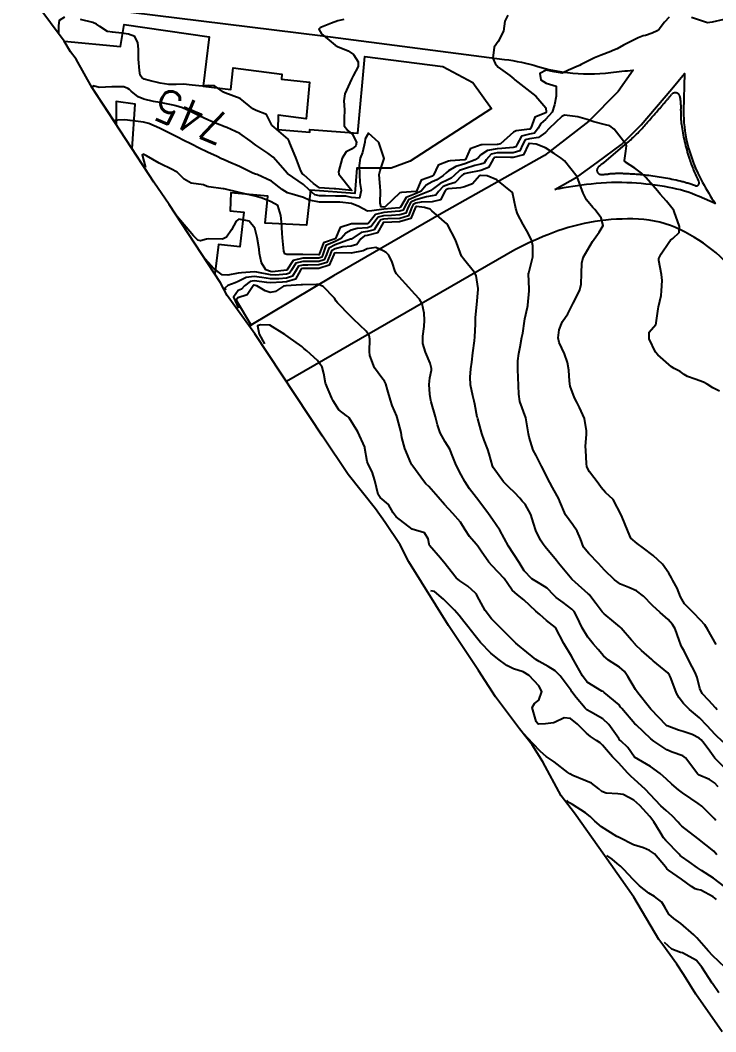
# Model space of a CAD drawing. Header units: metres. Extents: x 298520 to 308411, y 7433745 to 7450750.
# Drawn here: x 305158.1 to 305244.6, y 7436319.8 to 7436445.5 of the extents above; entities that cross this region are included whole.
import ezdxf
from ezdxf.enums import TextEntityAlignment as Align

# ---------------------------------------------------------------- set-up
doc = ezdxf.new("R2010")
doc.units = ezdxf.units.M
doc.header["$LTSCALE"] = 10
doc.linetypes.add('DASHED', pattern=[0.75, 0.5, -0.25])
for name, color, linetype in [('Area', 45, 'Continuous'), ('Canteiro', 45, 'DASHED'), ('Cotas', 45, 'Continuous'), ('Curvas de Nivel 1m', 11, 'Continuous'), ('Curvas de Nivel 5m', 15, 'Continuous'), ('Edificações', 30, 'Continuous'), ('Vias Primárias', 230, 'Continuous')]:
    doc.layers.add(name, color=color, linetype=linetype)
doc.styles.add('Style-STANDARD', font='STANDARD.shx')

msp = doc.modelspace()

# ---------------------------------------------------------------- linework, layer by layer
at = {"layer": 'Area'}
msp.add_polyline3d([(305245.43, 7436319.78, 744.76), (305242.16, 7436324.45, 733.16), (305240.69, 7436326.86, 744.26), (305239.82, 7436328.19, 743.76), (305238.07, 7436330.57, 743.19), (305237.58, 7436331.23, 735.35), (305234.45, 7436336.49, 743.4), (305230.82, 7436341.67, 742.87), (305227.08, 7436346.93, 735.04), (305225.41, 7436349.11, 741.5), (305223.12, 7436353.31, 745.29), (305221.79, 7436355.45, 745.76), (305220.22, 7436357.44, 744.53), (305217.24, 7436361.4, 735.35), (305215.13, 7436364.69, 745.17), (305211.39, 7436370.28, 745.06), (305206.49, 7436378.17, 746.66), (305205.38, 7436380.28, 737.32), (305203.52, 7436383.09, 740.8), (305202.33, 7436384.75, 749.46), (305198.93, 7436389.04, 737.33), (305195.73, 7436393.82, 737.07), (305187.3, 7436406.52, 737.2), (305183.9, 7436411.29, 741.79), (305183.05, 7436412.84, 741.53), (305176.67, 7436422.61, 745.73), (305174.76, 7436425.36, 751.87), (305167.11, 7436437.08, 745.16), (305165.09, 7436440.66, 745.34), (305164.38, 7436441.56, 745.43), (305163.72, 7436442.74, 747.34), (305158.14, 7436450.25, 747.2)], dxfattribs=at)
at = {"layer": 'Canteiro'}
msp.add_lwpolyline([(305230.78, 7436427.79), (305233.62, 7436430.24, 0.034514), (305235.88, 7436432.49, 0.001118), (305238.09, 7436435.01, 0.008102), (305239.14, 7436436.25, -0.634953), (305240.2, 7436435.99, -0.065576), (305240.31, 7436434.27, 0.05132), (305240.37, 7436432.55, 0.043919), (305241.34, 7436428.33, 0.037071), (305242.54, 7436425.41, -0.668939), (305242.12, 7436424.93, 0.022652), (305240.22, 7436425.48, 0.030895), (305236.04, 7436426.21, 0.020243), (305233.15, 7436426.42, 0.028365), (305231.27, 7436426.37, -0.021112), (305230.37, 7436426.33, -0.645354), (305229.99, 7436427.17, -0.089058)], format="xyb", close=True, dxfattribs=at)
at = {"layer": 'Curvas de Nivel 1m', "flags": 128}
for points, elevation in [([(305163.63, 7436445.85), (305162.97, 7436445.44), (305162.91, 7436444.85), (305162.9, 7436444.4), (305162.92, 7436443.8)], 746), ([(305198.4, 7436445.59), (305197.63, 7436445.41), (305196.86, 7436445.14), (305195.62, 7436444.63), (305195.45, 7436444.56), (305195.26, 7436444.39), (305195.61, 7436443.8), (305197.32, 7436442.37), (305197.59, 7436442.24), (305198.92, 7436441.68), (305199.58, 7436441.22), (305200.17, 7436440.33), (305200.16, 7436439.74), (305199.55, 7436438.58), (305199.46, 7436438.43), (305199.43, 7436438.34), (305199.35, 7436438.15), (305198.5, 7436436.36), (305198.38, 7436435.49), (305198.46, 7436434.36), (305198.41, 7436433.28), (305198.43, 7436432.36), (305198.89, 7436431.77), (305199.46, 7436431.3), (305199.95, 7436430.34), (305199.9, 7436429.89), (305199.44, 7436429.51), (305198.66, 7436429.13), (305198.2, 7436428.36), (305197.71, 7436426.67), (305197.75, 7436426.36), (305199.37, 7436424.34), (305197.38, 7436424.54), (305197.2, 7436424.55), (305195.38, 7436424.65), (305194.6, 7436425.19), (305193.4, 7436426.26), (305193.24, 7436426.42), (305193.05, 7436426.78), (305192.4, 7436428.43), (305191.67, 7436430.21), (305191.59, 7436430.44), (305191.46, 7436430.69), (305189.74, 7436432.19), (305189.47, 7436432.42), (305189.45, 7436432.44), (305189.44, 7436432.46), (305188.79, 7436433.78), (305187.49, 7436434.27), (305187.09, 7436434.49), (305185.51, 7436435.78), (305183.58, 7436436.48), (305183.52, 7436436.49), (305183.43, 7436436.53), (305182.3, 7436437.32), (305181.53, 7436437.38), (305180.79, 7436437.31), (305179.53, 7436437.44), (305178.47, 7436437.54), (305177.53, 7436437.49), (305176.64, 7436437.51), (305175.53, 7436437.68), (305174.2, 7436437.98), (305173.54, 7436438.18), (305173.25, 7436438.36), (305173.06, 7436438.66), (305172.96, 7436439.25), (305172.87, 7436440.66), (305172.84, 7436441.91), (305172.78, 7436442.66), (305172.39, 7436443.46), (305171.6, 7436443.76), (305170.8, 7436443.89), (305169.61, 7436443.99), (305168.99, 7436444.1), (305168.06, 7436444.72), (305167.62, 7436445.02), (305167.16, 7436445.2), (305165.63, 7436445.6)], 746), ([(305238.84, 7436445.87), (305238.27, 7436445.25), (305237.62, 7436444.39), (305237.34, 7436444.17), (305236.72, 7436443.9), (305235.92, 7436443.6), (305235.61, 7436443.53), (305235.01, 7436443.32), (305233.6, 7436442.61), (305233.16, 7436442.38), (305232.37, 7436441.95), (305231.84, 7436441.71), (305231.59, 7436441.61), (305230.41, 7436441.14), (305229.58, 7436440.82), (305227.91, 7436440), (305227.7, 7436439.88), (305227.57, 7436439.83), (305226.31, 7436439.27), (305225.56, 7436438.92), (305224.55, 7436439.06), (305223.56, 7436439.29), (305222.77, 7436438.85), (305222.88, 7436438.07), (305223.54, 7436437.67), (305224.78, 7436437.29), (305224.81, 7436436.04), (305224.57, 7436434.98), (305224.29, 7436434.05), (305223.48, 7436433.14), (305222.87, 7436432.67), (305222.56, 7436432.07), (305222.08, 7436431.46), (305221.47, 7436431.34), (305220.47, 7436431.08), (305219.94, 7436430.1), (305219.77, 7436429.77), (305219.45, 7436429.66), (305218.03, 7436429.54), (305217.44, 7436429.52), (305216.27, 7436429.31), (305215.43, 7436428.75), (305215.13, 7436428.45), (305214.72, 7436428.16), (305213.42, 7436427.66), (305212.3, 7436427.3), (305211.41, 7436426.77), (305211.1, 7436426.51), (305210.74, 7436426.21), (305209.94, 7436425.67), (305209.39, 7436425.41), (305208.62, 7436424.99), (305208.01, 7436424.24), (305207.37, 7436423.95), (305206.15, 7436423.48), (305205.44, 7436422.27), (305205.41, 7436422.21), (305205.35, 7436422.19), (305205.26, 7436422.18), (305203.35, 7436421.99), (305201.85, 7436421.81), (305201.35, 7436421.76), (305200.24, 7436422.33), (305199.36, 7436422.71), (305197.88, 7436422.88), (305197.36, 7436422.89), (305196.84, 7436422.89), (305195.36, 7436422.9), (305194.08, 7436423.13), (305193.36, 7436423.45), (305191.95, 7436423.86), (305191.37, 7436424.02), (305190.72, 7436424.45), (305189.39, 7436425.51), (305187.59, 7436426.3), (305187.4, 7436426.36), (305187.06, 7436426.49), (305185.41, 7436427.3), (305184.03, 7436427.91), (305183.42, 7436428.17), (305183.17, 7436428.28), (305182.63, 7436428.54), (305181.43, 7436429.11), (305180.41, 7436429.6), (305179.45, 7436430.07), (305178.41, 7436430.6), (305177.78, 7436430.93), (305177.46, 7436431.09), (305176.54, 7436431.54), (305175.47, 7436432.06), (305174.13, 7436432.64), (305173.47, 7436432.81), (305171.83, 7436433.03), (305171.48, 7436433.08), (305171.05, 7436433.11), (305170.29, 7436433.07), (305169.92, 7436433.03)], 744), ([(305245.64, 7436445.58), (305244.19, 7436445.25), (305243.63, 7436445.15), (305241.64, 7436445.84)], 744), ([(305245.09, 7436399.41), (305244.27, 7436399.8), (305243.56, 7436400.28), (305243.1, 7436400.51), (305242.06, 7436400.88), (305241.11, 7436401.22), (305240.72, 7436401.46), (305240.2, 7436401.85), (305239.47, 7436402.22), (305239.12, 7436402.43), (305237.44, 7436403.89), (305237.14, 7436404.25), (305236.36, 7436405.9), (305236.36, 7436406.71), (305237.18, 7436407.68), (305237.23, 7436407.84), (305237.23, 7436407.89), (305237.46, 7436409.64), (305237.53, 7436409.89), (305237.84, 7436411.27), (305237.88, 7436411.88), (305237.97, 7436413.16), (305237.91, 7436413.88), (305237.55, 7436415.62), (305237.56, 7436415.89), (305237.87, 7436416.46), (305238.81, 7436417.87), (305239.02, 7436418.15), (305239.31, 7436418.38), (305240.08, 7436419.09), (305240.15, 7436419.85), (305239.48, 7436421.73), (305239.42, 7436421.86), (305239.35, 7436421.96), (305238.5, 7436423.01), (305237.74, 7436423.88), (305237.38, 7436424.29), (305235.99, 7436425.9), (305235.41, 7436426.47), (305234.58, 7436427.09), (305233.42, 7436427.84), (305233.34, 7436427.94), (305233.29, 7436428.07), (305233.44, 7436429.23), (305233.53, 7436429.86), (305233.53, 7436429.94), (305233.51, 7436429.99), (305233.45, 7436430.09), (305232.02, 7436431.95), (305231.48, 7436432.36), (305230.94, 7436432.5), (305229.48, 7436432.85), (305228.64, 7436433.14), (305227.49, 7436433.49), (305225.82, 7436433.69), (305225.49, 7436433.53), (305223.93, 7436432.05), (305223.47, 7436431.54), (305222.61, 7436430.92), (305221.46, 7436430.75), (305220.93, 7436430.62), (305220.65, 7436430.09), (305220.26, 7436429.27), (305219.44, 7436429.02), (305218.55, 7436429), (305217.44, 7436429), (305216.72, 7436428.85), (305216.1, 7436428.14), (305215.82, 7436427.74), (305215.42, 7436427.6), (305214.68, 7436427.42), (305213.41, 7436427.04), (305212.79, 7436426.8), (305212.11, 7436426.19), (305211.75, 7436425.85), (305211.4, 7436425.71), (305210.37, 7436425.22), (305209.38, 7436424.47), (305209.24, 7436424.35), (305209.03, 7436424.23), (305207.37, 7436423.6), (305206.44, 7436423.18), (305205.93, 7436422.26), (305205.75, 7436421.87), (305205.35, 7436421.75), (305204.77, 7436421.71), (305203.35, 7436421.58), (305202.32, 7436421.33), (305201.49, 7436420.32), (305201.43, 7436420.22), (305201.33, 7436420.2), (305199.46, 7436420.2), (305199.33, 7436420.2), (305197.95, 7436419.74), (305197.36, 7436418.37), (305197.3, 7436418.34), (305195.84, 7436417.84), (305195.34, 7436416.39), (305195.32, 7436416.35), (305195.28, 7436416.34), (305195.23, 7436416.34), (305193.28, 7436416.38), (305191.35, 7436416.37), (305191.28, 7436416.37), (305191.05, 7436416.44), (305190.92, 7436416.81), (305190.76, 7436418.45), (305190.73, 7436419.03), (305190.63, 7436420.45), (305190.55, 7436421.24), (305190.16, 7436422.45), (305189.36, 7436422.94), (305188.25, 7436423.36), (305187.36, 7436423.62), (305185.92, 7436423.96), (305185.38, 7436424.09), (305183.5, 7436424.53), (305183.38, 7436424.55), (305181.6, 7436424.77), (305181.39, 7436424.84), (305180.92, 7436425.03), (305179.39, 7436425.23), (305178.54, 7436425.74), (305177.68, 7436426.61), (305177.5, 7436426.71), (305177.4, 7436426.75), (305177.11, 7436426.91), (305175.41, 7436427.72), (305173.85, 7436428.65), (305173.43, 7436428.84), (305173.32, 7436428.76), (305173.72, 7436427.19)], 743), ([(305244.7, 7436367.93), (305243.61, 7436369.81), (305243.28, 7436370.35), (305242.74, 7436370.95), (305241.88, 7436371.83), (305240.77, 7436372.96), (305240.24, 7436373.85), (305239.85, 7436374.91), (305239.32, 7436375.86), (305239.13, 7436376.19), (305238.81, 7436376.78), (305238, 7436377.88), (305236.84, 7436378.99), (305235.65, 7436379.9), (305234.86, 7436380.45), (305234.09, 7436381.14), (305233.73, 7436381.93), (305232.9, 7436383.94), (305231.88, 7436385.95), (305230.93, 7436386.81), (305230.39, 7436387.42), (305230.02, 7436387.97), (305228.96, 7436389.35), (305228.61, 7436389.99), (305228.57, 7436390.4), (305228.49, 7436392), (305228.45, 7436392.55), (305228.55, 7436393.99), (305228.57, 7436394.46), (305228.3, 7436396), (305227.71, 7436397.35), (305227.35, 7436398.01), (305227.07, 7436398.56), (305226.55, 7436400.02), (305226.47, 7436400.65), (305226.36, 7436402.02), (305226.19, 7436402.95), (305225.83, 7436404.02), (305225.15, 7436405.45), (305225.04, 7436406.03), (305225.17, 7436407), (305225.45, 7436407.76), (305225.6, 7436408.03), (305226.23, 7436408.99), (305226.76, 7436410.01), (305226.9, 7436410.33), (305227.22, 7436410.96), (305227.75, 7436412), (305227.91, 7436412.67), (305227.93, 7436414), (305227.97, 7436415.3), (305228.17, 7436416), (305229.3, 7436417.98), (305230.15, 7436419.14), (305230.64, 7436419.97), (305230.39, 7436420.92), (305229.59, 7436421.98), (305229.36, 7436422.23), (305228.55, 7436423.17), (305228.16, 7436424), (305227.4, 7436426.01), (305225.81, 7436428.03), (305225.43, 7436428.36), (305224.56, 7436428.92), (305223.45, 7436429.63), (305222.29, 7436430.07), (305221.45, 7436430.17), (305221.38, 7436430.15), (305221.35, 7436430.08), (305220.75, 7436428.77), (305219.43, 7436428.43), (305219.1, 7436428.43), (305217.43, 7436428.49), (305217.13, 7436428.43), (305216.91, 7436428.14), (305216.38, 7436427.17), (305215.41, 7436426.82), (305213.71, 7436426.48), (305213.41, 7436426.4), (305213.25, 7436426.34), (305213.08, 7436426.18), (305212.24, 7436425.34), (305211.39, 7436425.08), (305210.76, 7436424.83), (305210.17, 7436424.21), (305209.83, 7436423.76), (305209.37, 7436423.65), (305208.68, 7436423.55), (305207.36, 7436423.18), (305206.73, 7436422.88), (305206.4, 7436422.26), (305206.08, 7436421.53), (305205.34, 7436421.3), (305204.3, 7436421.24), (305203.34, 7436421.17), (305202.65, 7436421), (305202.11, 7436420.31), (305201.8, 7436419.84), (305201.32, 7436419.71), (305200.06, 7436419.6), (305199.32, 7436419.39), (305198.65, 7436419.02), (305198.05, 7436418.36), (305197.3, 7436418.01), (305196.17, 7436417.5), (305195.78, 7436416.39), (305195.64, 7436416.03), (305195.28, 7436415.92), (305194.8, 7436415.92), (305193.28, 7436415.94), (305192.08, 7436415.63), (305191.28, 7436414.44), (305189.47, 7436414.24), (305189.26, 7436414.26), (305188.68, 7436414.47), (305188.13, 7436415.34), (305187.92, 7436416.48), (305187.85, 7436417.04), (305187.61, 7436418.49), (305187.32, 7436419.64), (305186.62, 7436420.5), (305185.34, 7436420.76), (305184.98, 7436420.52), (305184.41, 7436419.44), (305183.78, 7436418.53), (305183.3, 7436418.29), (305181.54, 7436418.32), (305181.3, 7436418.3), (305180.55, 7436418.07), (305180.24, 7436418.17), (305179.71, 7436418.71), (305177.64, 7436421.15)], 742), ([(305244.81, 7436359.79), (305244.62, 7436360.02), (305243.76, 7436360.94), (305242.96, 7436361.82), (305242.64, 7436362.45), (305242.31, 7436363.82), (305242.07, 7436364.43), (305241.34, 7436365.83), (305240.7, 7436367.13), (305240.44, 7436367.59), (305240.31, 7436367.85), (305240.11, 7436368.45), (305239.58, 7436369.86), (305239.28, 7436370.41), (305238.74, 7436371.03), (305237.73, 7436371.88), (305236.77, 7436372.75), (305235.65, 7436373.9), (305234.79, 7436374.57), (305233.85, 7436374.98), (305232.8, 7436375.41), (305232.04, 7436375.95), (305230.81, 7436377.13), (305230.42, 7436377.56), (305230.06, 7436377.97), (305228.84, 7436379.21), (305228.2, 7436380), (305227.8, 7436381.06), (305227.4, 7436382), (305226.88, 7436382.78), (305225.94, 7436384.02), (305225.24, 7436385.7), (305225.11, 7436386.03), (305224.93, 7436386.4), (305224.34, 7436387.44), (305224, 7436388.04), (305222.97, 7436390.06), (305222.31, 7436391.39), (305221.92, 7436392.07), (305221.42, 7436393.67), (305221.36, 7436394.08), (305221.04, 7436396.08), (305220.29, 7436398.09), (305220.15, 7436399.02), (305220.13, 7436400.09), (305220.08, 7436401.11), (305220.04, 7436402.09), (305220.04, 7436403.17), (305220.17, 7436404.09), (305220.32, 7436404.91), (305220.53, 7436406.09), (305220.63, 7436406.62), (305220.86, 7436408.08), (305220.9, 7436408.37), (305221.21, 7436409.83), (305221.26, 7436410.04), (305221.26, 7436410.08), (305221.43, 7436411.88), (305221.44, 7436412.08), (305221.37, 7436413.96), (305221.38, 7436414.08), (305221.78, 7436415.57), (305221.88, 7436416.07), (305221.9, 7436417.47), (305221.78, 7436418.08), (305221.32, 7436419.01), (305220.71, 7436420.09), (305220, 7436421.44), (305219.76, 7436422.1), (305219.37, 7436424.1), (305217.4, 7436425.64), (305216.2, 7436426.14), (305215.4, 7436426.19), (305215.24, 7436426.15), (305214.39, 7436425.16), (305213.38, 7436424.77), (305212.9, 7436424.67), (305211.38, 7436424.52), (305211.14, 7436424.44), (305210.96, 7436424.2), (305210.4, 7436423.17), (305209.36, 7436422.92), (305208, 7436422.88), (305207.36, 7436422.75), (305207.02, 7436422.59), (305206.85, 7436422.25), (305206.41, 7436421.19), (305205.34, 7436420.86), (305203.84, 7436420.79), (305203.34, 7436420.76), (305202.97, 7436420.67), (305202.7, 7436420.31), (305202.18, 7436419.45), (305201.32, 7436419.23), (305200.54, 7436419.11), (305199.38, 7436418.34), (305199.34, 7436418.3), (305199.3, 7436418.29), (305199.23, 7436418.27), (305197.29, 7436417.57), (305196.51, 7436417.16), (305196.22, 7436416.38), (305195.95, 7436415.71), (305195.27, 7436415.5), (305194.37, 7436415.5), (305193.27, 7436415.5), (305192.42, 7436415.28), (305191.87, 7436414.43), (305191.64, 7436414.05), (305191.26, 7436413.92), (305189.9, 7436413.81), (305189.25, 7436413.83), (305187.55, 7436414.19), (305187.26, 7436414.23), (305185.66, 7436414.1), (305185.26, 7436414.04), (305183.97, 7436413.81), (305183.25, 7436413.86), (305182.22, 7436414.64), (305180.87, 7436416.17)], 741), ([(305246.51, 7436351.8), (305244.54, 7436353.79), (305243.68, 7436354.93), (305243.04, 7436355.81), (305242.83, 7436356.08), (305242.57, 7436356.29), (305241.69, 7436356.71), (305240.58, 7436357.1), (305240.01, 7436357.28), (305238.58, 7436357.8), (305238.48, 7436357.87), (305236.61, 7436359.85), (305236.58, 7436359.89), (305236.41, 7436360.09), (305234.95, 7436361.91), (305234.64, 7436362.33), (305233.69, 7436363.92), (305233.29, 7436364.56), (305232.67, 7436365.11), (305231.31, 7436365.95), (305230.69, 7436366.49), (305230.01, 7436367.28), (305229.39, 7436367.98), (305228.72, 7436368.82), (305228.01, 7436370), (305227.35, 7436371.4), (305227.03, 7436372.01), (305226.76, 7436372.31), (305225.67, 7436373.12), (305224.78, 7436373.76), (305224.51, 7436374.03), (305223.66, 7436374.91), (305222.8, 7436375.46), (305221.78, 7436376.07), (305220.81, 7436377.08), (305220.43, 7436377.69), (305220.19, 7436378.09), (305218.85, 7436380.11), (305217.79, 7436382.12), (305216.89, 7436383.45), (305216.37, 7436384.14), (305214.92, 7436386.09), (305214.9, 7436386.12), (305214.88, 7436386.15), (305214.03, 7436387.26), (305213.42, 7436388.17), (305212.96, 7436388.99), (305212.36, 7436390.19), (305211.95, 7436391.22), (305211.55, 7436392.19), (305211.01, 7436393.1), (305210.38, 7436394.21), (305210.05, 7436395.19), (305209.79, 7436396.21), (305209.23, 7436398.05), (305209.19, 7436398.22), (305209.08, 7436399.04), (305209, 7436400.22), (305209.1, 7436401.06), (305209.31, 7436402.02), (305209.31, 7436402.22), (305209.12, 7436402.86), (305208.56, 7436404.23), (305208.22, 7436405.3), (305208.21, 7436406.23), (305208.38, 7436407.44), (305208.42, 7436408.23), (305208.36, 7436409.07), (305208.14, 7436410.24), (305207.81, 7436410.83), (305207.23, 7436411.46), (305206.47, 7436412.26), (305205.25, 7436413.61), (305204.94, 7436413.96), (305204.77, 7436414.28), (305204.41, 7436415.42), (305203.99, 7436416.29), (305203.64, 7436416.64), (305203.29, 7436416.84), (305202.35, 7436417.25), (305201.29, 7436417.1), (305200.79, 7436416.83), (305199.29, 7436416.56), (305197.5, 7436416.59), (305197.28, 7436416.54), (305197.17, 7436416.48), (305197.13, 7436416.37), (305196.58, 7436415.06), (305195.27, 7436414.65), (305193.48, 7436414.63), (305193.26, 7436414.63), (305193.1, 7436414.58), (305193, 7436414.42), (305192.38, 7436413.3), (305191.24, 7436412.96), (305190.75, 7436412.93), (305189.24, 7436412.85), (305188.83, 7436412.88), (305187.24, 7436413.09), (305186.72, 7436413.01), (305186.05, 7436412.5), (305185.66, 7436412.08), (305185.23, 7436411.91), (305184.66, 7436411.08), (305185.29, 7436409.72)], 739), ([(305244.92, 7436350.21), (305244.5, 7436350.7), (305243.85, 7436351.14), (305242.51, 7436351.72), (305242.38, 7436351.82), (305241.9, 7436352.45), (305240.87, 7436353.84), (305240.55, 7436354.06), (305239.22, 7436354.53), (305238.55, 7436354.82), (305236.92, 7436355.89), (305236.57, 7436356.18), (305234.73, 7436357.91), (305234.59, 7436358.06), (305232.94, 7436359.94), (305232.81, 7436360.13), (305232.62, 7436360.42), (305230.78, 7436361.96), (305230.63, 7436362.05), (305230.47, 7436362.13), (305228.65, 7436363.21), (305228.08, 7436364), (305227.33, 7436365.35), (305226.96, 7436366.01), (305226.69, 7436366.48), (305225.76, 7436368.02), (305224.73, 7436370.03), (305223.6, 7436370.91), (305222.75, 7436371.63), (305222.25, 7436372.06), (305220.77, 7436373.48), (305220, 7436374.09), (305219.34, 7436374.66), (305218.8, 7436375.43), (305218.34, 7436376.11), (305216.82, 7436377.69), (305216.43, 7436378.13), (305215.48, 7436379.51), (305215.04, 7436380.15), (305214.86, 7436380.37), (305214.02, 7436381.32), (305213.47, 7436382.17), (305212.89, 7436383.1), (305211.95, 7436384.19), (305210.91, 7436385.29), (305210.11, 7436386.21), (305208.94, 7436387.54), (305208.6, 7436387.88), (305208.29, 7436388.23), (305206.97, 7436390.06), (305206.86, 7436390.25), (305206.74, 7436390.48), (305205.97, 7436392.26), (305205.62, 7436393.65), (305205.52, 7436394.27), (305205.04, 7436396.11), (305205, 7436396.23), (305204.98, 7436396.27), (305204.41, 7436397.63), (305204.19, 7436398.28), (305203.82, 7436399.55), (305203.61, 7436400.29), (305203.44, 7436400.64), (305203.1, 7436401.07), (305202.2, 7436402.31), (305201.64, 7436403.81), (305201.6, 7436404.32), (305201.64, 7436405.84), (305201.54, 7436406.32), (305201.17, 7436406.84), (305199.61, 7436408.34), (305199.19, 7436408.74), (305197.61, 7436410.36), (305197.44, 7436410.59), (305197.22, 7436410.94), (305195.83, 7436412.38), (305195.24, 7436412.64), (305194.97, 7436412.66), (305193.24, 7436412.61), (305193.07, 7436412.59), (305191.23, 7436412.5), (305191.18, 7436412.5), (305190.88, 7436412.44), (305189.91, 7436411.77), (305189.23, 7436411.67), (305188.6, 7436411.85), (305187.58, 7436412.48), (305187.23, 7436412.56), (305187.17, 7436412.55), (305187.11, 7436412.49), (305186.37, 7436411.35), (305185.22, 7436411), (305185.01, 7436410.72), (305186.92, 7436407.5)], 738), ([(305244.66, 7436346.02), (305244.45, 7436346.27), (305242.89, 7436347.82), (305242.47, 7436348.15), (305241.55, 7436348.76), (305240.49, 7436349.47), (305240, 7436349.85), (305239.19, 7436350.55), (305238.51, 7436351.18), (305237.71, 7436351.88), (305236.53, 7436352.74), (305234.54, 7436353.91), (305233.72, 7436355.09), (305232.83, 7436355.94), (305232.68, 7436356.06), (305232.57, 7436356.21), (305231.34, 7436357.95), (305230.59, 7436358.67), (305229.05, 7436359.54), (305228.61, 7436359.8), (305228.41, 7436359.99), (305227.3, 7436361.33), (305226.76, 7436362.01), (305226.64, 7436362.19), (305225.28, 7436364.02), (305224.67, 7436364.63), (305223.82, 7436365.19), (305222.68, 7436365.8), (305222.25, 7436366.06), (305220.7, 7436367.32), (305220.29, 7436367.68), (305219.79, 7436368.09), (305218.72, 7436369.15), (305217.75, 7436370.12), (305216.74, 7436371.09), (305215.97, 7436372.14), (305214.97, 7436373.96), (305214.87, 7436374.15), (305214.78, 7436374.27), (305213.8, 7436375.17), (305212.8, 7436375.83), (305212.35, 7436376.18), (305210.82, 7436378.14), (305210.8, 7436378.17), (305210.78, 7436378.2), (305210.39, 7436378.65), (305209.06, 7436380.23), (305209, 7436380.37), (305208.86, 7436381.03), (305208.41, 7436381.77), (305206.87, 7436382.25), (305204.9, 7436383.78), (305204.54, 7436384.28), (305203.95, 7436385.32), (305202.92, 7436386.18), (305202.65, 7436386.57), (305202.24, 7436388.31), (305201.92, 7436389.35), (305201.43, 7436390.32), (305201.31, 7436390.65), (305201.02, 7436392.32), (305200.99, 7436392.44), (305200.14, 7436394.33), (305199.04, 7436396.08), (305198.91, 7436396.21), (305198.66, 7436396.35), (305197.75, 7436397.06), (305197.06, 7436398.2), (305196.98, 7436398.37), (305196.89, 7436398.54), (305196.09, 7436400.38), (305195.89, 7436401.6), (305195.68, 7436402.38), (305195.12, 7436403.19), (305193.79, 7436404.41), (305193.43, 7436404.7), (305193.15, 7436404.93), (305191.46, 7436406.14), (305191.16, 7436406.36), (305191.06, 7436406.44), (305189.17, 7436407.59), (305188.01, 7436407.64), (305187.66, 7436407.5), (305187.85, 7436406.46), (305188.54, 7436405.28)], 737), ([(305244.79, 7436341.79), (305244.4, 7436342.23), (305242.42, 7436343.82), (305240.44, 7436345.34), (305240.19, 7436345.59), (305239.97, 7436345.85), (305239.22, 7436346.63), (305238.46, 7436347.29), (305237.82, 7436347.88), (305236.48, 7436349.27), (305235.89, 7436349.9), (305234.51, 7436351.19), (305234.11, 7436351.52), (305233.72, 7436351.92), (305232.53, 7436353.19), (305231.81, 7436353.95), (305230.56, 7436355.41), (305230.27, 7436355.68), (305229.83, 7436355.97), (305229.07, 7436356.49), (305228.57, 7436356.89), (305227.44, 7436358), (305226.59, 7436358.7), (305225.8, 7436358.81), (305224.59, 7436358.23), (305224.45, 7436358.17), (305223.48, 7436358.05), (305222.58, 7436358.03), (305222.5, 7436358.06), (305222.29, 7436358.36), (305221.82, 7436360.07), (305222.11, 7436360.57), (305222.62, 7436361.01), (305223.03, 7436362.05), (305222.64, 7436362.78), (305221.42, 7436364.07), (305220.67, 7436364.52), (305219.47, 7436364.89), (305218.67, 7436365.28), (305217.55, 7436366.12), (305216.69, 7436366.82), (305215.38, 7436368.14), (305214.72, 7436368.99), (305213.81, 7436370.16), (305213.31, 7436370.75), (305212.75, 7436371.5), (305212.16, 7436372.19), (305210.77, 7436373.56), (305209.65, 7436374.48), (305209.19, 7436374.6)], 736), ([(305244.74, 7436336.21), (305244.33, 7436336.56), (305242.8, 7436337.36), (305242.34, 7436337.48), (305242.07, 7436337.56), (305241.63, 7436337.83), (305240.36, 7436338.75), (305238.75, 7436339.86), (305238.56, 7436340.05), (305238.38, 7436340.27), (305237.04, 7436341.88), (305236.4, 7436342.33), (305235.64, 7436342.66), (305234.41, 7436343.02), (305232.61, 7436343.94), (305232.47, 7436343.99), (305232.42, 7436343.99), (305232.34, 7436344.03), (305230.44, 7436345.27), (305229.59, 7436345.97), (305229.01, 7436346.54), (305228.45, 7436346.99), (305226.82, 7436348.01), (305226.47, 7436348.23), (305226.29, 7436348.37), (305226.14, 7436348.51)], 734), ([(305245.81, 7436327.78), (305244.24, 7436329.25), (305243.75, 7436329.81), (305242.27, 7436331.46), (305241.91, 7436331.82), (305240.29, 7436333.24), (305239.42, 7436333.85), (305238.82, 7436334.38), (305238.32, 7436335.28), (305237.93, 7436335.87), (305237.03, 7436336.58), (305236.33, 7436337.01), (305235.16, 7436337.91), (305234.35, 7436338.7), (305233.22, 7436339.93), (305232.8, 7436340.36), (305232.38, 7436340.71), (305231.75, 7436341.22), (305231.34, 7436341.54), (305231.09, 7436341.69)], 733), ([(305245.01, 7436324.61), (305244.24, 7436325.8), (305244.22, 7436325.82), (305244.2, 7436325.84), (305242.93, 7436327.81), (305242.23, 7436328.62), (305240.51, 7436329.58), (305240.25, 7436329.63), (305239.16, 7436330.04), (305238.26, 7436330.87)], 732)]:
    msp.add_lwpolyline(points, dxfattribs=dict(at, elevation=elevation))
at = {"layer": 'Curvas de Nivel 5m', "flags": 128}
for points, elevation in [([(305218.79, 7436446.11), (305218.39, 7436445.36), (305218.23, 7436444.12), (305217.6, 7436442.86), (305217.07, 7436442.14), (305216.93, 7436440.79), (305217.21, 7436440.13), (305217.57, 7436439.66), (305219.05, 7436438.61), (305219.54, 7436438.21), (305219.67, 7436438.1), (305221.53, 7436436.65), (305222.28, 7436436.07), (305223.5, 7436434.59), (305223.56, 7436434.06), (305223.49, 7436433.99), (305222.13, 7436433.43), (305221.65, 7436432.08), (305221.58, 7436431.97), (305221.47, 7436431.95), (305219.82, 7436431.75), (305219.47, 7436431.58), (305217.86, 7436430.12), (305217.53, 7436430.05), (305217.45, 7436430.05), (305215.6, 7436430), (305215.45, 7436430), (305214.11, 7436429.51), (305213.53, 7436428.18), (305213.42, 7436428.13), (305211.62, 7436428), (305211.42, 7436427.98), (305210.13, 7436427.49), (305209.54, 7436426.22), (305209.47, 7436426.15), (305209.4, 7436426.13), (305208.01, 7436425.63), (305207.44, 7436424.25), (305207.37, 7436424.22), (305205.54, 7436424.1), (305205.37, 7436424.05), (305203.54, 7436422.3), (305203.35, 7436422.27), (305203.03, 7436422.3), (305202.89, 7436422.77), (305202.93, 7436424.3), (305202.89, 7436424.79), (305202.8, 7436426.31), (305202.89, 7436426.83), (305203.42, 7436428.3), (305202.73, 7436430.31), (305201.46, 7436431.46), (305201.05, 7436430.73), (305201.02, 7436430.32), (305200.71, 7436429.05), (305200.4, 7436428.33), (305200.29, 7436427.45), (305200.33, 7436426.33), (305200.38, 7436425.34), (305200.56, 7436424.33), (305200.33, 7436423.36), (305199.36, 7436423.48), (305198.63, 7436423.61), (305197.37, 7436423.63), (305196.1, 7436423.65), (305195.37, 7436423.65), (305194.77, 7436423.8), (305194.08, 7436424.41), (305193.38, 7436425.07), (305191.4, 7436426.44), (305189.6, 7436428.46), (305189.43, 7436428.61), (305188.95, 7436428.95), (305187.44, 7436429.95), (305186.74, 7436430.5), (305185.46, 7436431.41), (305183.84, 7436432.16), (305183.47, 7436432.29), (305183.3, 7436432.36), (305182.85, 7436432.54), (305181.86, 7436432.94), (305181.48, 7436433.1), (305180.48, 7436433.57), (305179.49, 7436434.06), (305179.14, 7436434.24), (305178.33, 7436434.6), (305177.5, 7436434.87), (305177.16, 7436434.95), (305175.5, 7436435.27), (305174.73, 7436435.41), (305173.51, 7436435.66), (305172.81, 7436435.96), (305171.94, 7436436.67), (305171.72, 7436436.87), (305171.53, 7436437.02), (305171.01, 7436437.2), (305169.53, 7436437.2), (305167.96, 7436437.15), (305167.53, 7436437.24), (305167.23, 7436437.33), (305167.22, 7436437.19)], 745), ([(305245.58, 7436355.78), (305244.57, 7436356.74), (305244.05, 7436357.27), (305243.58, 7436357.81), (305242.6, 7436358.79), (305241.39, 7436359.83), (305240.62, 7436360.58), (305240.07, 7436361.29), (305239.76, 7436361.85), (305239.2, 7436363.31), (305239.01, 7436363.86), (305238.9, 7436364.1), (305238.67, 7436364.39), (305236.86, 7436365.89), (305236.68, 7436366.04), (305235.41, 7436367.18), (305234.7, 7436367.83), (305234.67, 7436367.88), (305234.65, 7436367.91), (305234.17, 7436368.46), (305232.88, 7436369.94), (305232.81, 7436370.02), (305232.73, 7436370.09), (305231.95, 7436370.73), (305230.75, 7436371.74), (305230.63, 7436371.84), (305230.52, 7436371.96), (305229.78, 7436372.96), (305229, 7436373.99), (305228.9, 7436374.11), (305228.79, 7436374.21), (305227.14, 7436375.66), (305226.8, 7436375.97), (305226.76, 7436376.01), (305226.55, 7436376.27), (305225.08, 7436378.03), (305224.83, 7436378.33), (305223.41, 7436380.05), (305223.17, 7436380.37), (305222.86, 7436380.86), (305222.25, 7436382.07), (305221.98, 7436382.98), (305221.64, 7436384.07), (305220.92, 7436385.34), (305220.58, 7436385.74), (305220.27, 7436386.09), (305219.63, 7436386.8), (305218.94, 7436387.42), (305218.25, 7436388.12), (305216.97, 7436389.91), (305216.86, 7436390.13), (305216.46, 7436391.61), (305216.31, 7436392.14), (305215.83, 7436393.32), (305215.53, 7436394.14), (305215.04, 7436395.95), (305215, 7436396.11), (305214.99, 7436396.15), (305214.66, 7436397.76), (305214.58, 7436398.16), (305214.43, 7436398.81), (305214.14, 7436400.16), (305214.08, 7436401.14), (305214.18, 7436402.16), (305214.29, 7436403), (305214.44, 7436404.16), (305214.63, 7436405.63), (305214.67, 7436406.16), (305214.75, 7436407.72), (305214.76, 7436408.16), (305214.78, 7436408.56), (305214.91, 7436410.15), (305215.09, 7436412.02), (305215.1, 7436412.15), (305214.84, 7436413.75), (305214.65, 7436414.16), (305213.28, 7436415.83), (305213.03, 7436416.18), (305212.86, 7436416.61), (305212.28, 7436418.19), (305211.33, 7436420.03), (305211.2, 7436420.2), (305209.35, 7436421.81), (305209.13, 7436422), (305208.43, 7436422.23), (305207.43, 7436422.33), (305207.35, 7436422.32), (305207.31, 7436422.29), (305207.29, 7436422.25), (305206.74, 7436420.85), (305205.33, 7436420.42), (305203.39, 7436420.36), (305203.33, 7436420.35), (305203.29, 7436420.34), (305203.26, 7436420.3), (305202.56, 7436419.07), (305201.31, 7436418.75), (305200.94, 7436418.69), (305200.52, 7436418.33), (305200.02, 7436417.61), (305199.29, 7436417.43), (305198.25, 7436417.31), (305197.29, 7436417.06), (305196.84, 7436416.82), (305196.67, 7436416.38), (305196.27, 7436415.38), (305195.27, 7436415.08), (305193.92, 7436415.07), (305193.27, 7436415.07), (305192.76, 7436414.93), (305192.44, 7436414.43), (305192.01, 7436413.67), (305191.25, 7436413.44), (305190.32, 7436413.37), (305189.25, 7436413.37), (305188.21, 7436413.52), (305187.25, 7436413.64), (305186.24, 7436413.51), (305185.24, 7436413.03), (305184.89, 7436412.87), (305183.95, 7436412.53), (305183.57, 7436412.19), (305183.67, 7436411.94)], 740), ([(305245.79, 7436337.78), (305244.36, 7436338.88), (305242.88, 7436339.81), (305242.38, 7436340.14), (305241.33, 7436340.89), (305240.39, 7436341.55), (305240.23, 7436341.68), (305240.07, 7436341.84), (305238.42, 7436343.56), (305238.15, 7436343.87), (305237.71, 7436344.59), (305236.96, 7436345.88), (305236.45, 7436346.52), (305235.18, 7436347.9), (305234.47, 7436348.57), (305233.14, 7436349.27), (305232.48, 7436349.36), (305231.02, 7436349.42), (305230.49, 7436349.64), (305230.09, 7436349.97), (305229.19, 7436350.67), (305228.5, 7436350.96), (305226.86, 7436351.65), (305226.51, 7436351.84), (305226.26, 7436352.01), (305224.53, 7436353.31), (305223.57, 7436353.99), (305222.83, 7436354.62), (305221.9, 7436355.6), (305220.72, 7436356.86)], 735)]:
    msp.add_lwpolyline(points, dxfattribs=dict(at, elevation=elevation))
at = {"layer": 'Edificações', "elevation": 747.34}
msp.add_lwpolyline([(305163.6, 7436442.89), (305170.61, 7436442.21), (305171.07, 7436444.94), (305181.65, 7436443.42), (305180.89, 7436437.3), (305184.34, 7436436.9), (305184.64, 7436439.58), (305190.67, 7436438.77), (305190.62, 7436438.16), (305194.11, 7436437.81), (305193.71, 7436433.25), (305190.21, 7436433.7), (305190.16, 7436431.93), (305194.17, 7436431.58), (305194.17, 7436431.91), (305200.15, 7436431.44), (305200.98, 7436440.99), (305210.7, 7436439.74), (305214.43, 7436437.76), (305216.74, 7436434.53), (305206.64, 7436427.96), (305204.28, 7436427.1), (305200, 7436427.12), (305199.74, 7436423.96), (305194.25, 7436424.38), (305193.73, 7436420.04), (305188.62, 7436420.29), (305188.94, 7436423.64), (305184.34, 7436424.03), (305184.27, 7436421.81), (305185.94, 7436421.65), (305185.46, 7436417.32), (305182.82, 7436417.61), (305182.33, 7436413.95), (305179.12, 7436418.87), (305176.67, 7436422.61), (305174.76, 7436425.36), (305172.05, 7436429.51), (305172.44, 7436435.04), (305170.08, 7436435.39), (305170.06, 7436432.56), (305167.11, 7436437.08), (305165.09, 7436440.66), (305164.38, 7436441.56)], close=True, dxfattribs=at)
at = {"layer": 'Vias Primárias', "elevation": 747.24}
msp.add_lwpolyline([(305159.81, 7436448), (305195.79, 7436443.55), (305218.37, 7436440.63, -0.041639), (305222.53, 7436439.74, 0.045404), (305226.19, 7436438.98, 0.05677), (305231.59, 7436438.98, -0.000574), (305234.36, 7436439.3), (305232.5, 7436436.65), (305228.86, 7436432.94), (305223.34, 7436428.68), (305210.54, 7436421.48), (305197.09, 7436413.72), (305186.61, 7436407.49)], format="xyb", dxfattribs=at)
at = {"layer": 'Vias Primárias'}
msp.add_lwpolyline([(305224.62, 7436424.45), (305227.47, 7436426.08), (305229.91, 7436427.8), (305232.91, 7436430.05), (305235.38, 7436432.49), (305239.19, 7436436.96), (305240.74, 7436438.86), (305240.64, 7436434.25, 0.065256), (305241.09, 7436430.24, 0.065642), (305243.01, 7436425.31, 0.021914), (305244.58, 7436422.72), (305242.59, 7436423.58, 0.056694), (305238.84, 7436424.72, 0.030924), (305234.21, 7436425.27, 0.042366), (305229.14, 7436425.13, 0.019238)], format="xyb", close=True, dxfattribs=at)
msp.add_lwpolyline([(305248.26, 7436412.68, 0.125954), (305240.24, 7436419.45, 0.10142), (305235.03, 7436420.77, 0.101697), (305224.37, 7436419.07, 0.032592), (305219.66, 7436416.94), (305191.24, 7436400.58)], format="xyb", dxfattribs=at)

# ---------------------------------------------------------------- texts
at = {"layer": 'Cotas', "style": 'Style-STANDARD'}
msp.add_text('745', height=4, rotation=157.5701, dxfattribs=at).set_placement((305179.39, 7436433.54, 745), align=Align.MIDDLE_CENTER)

doc.saveas('drawing.dxf')
